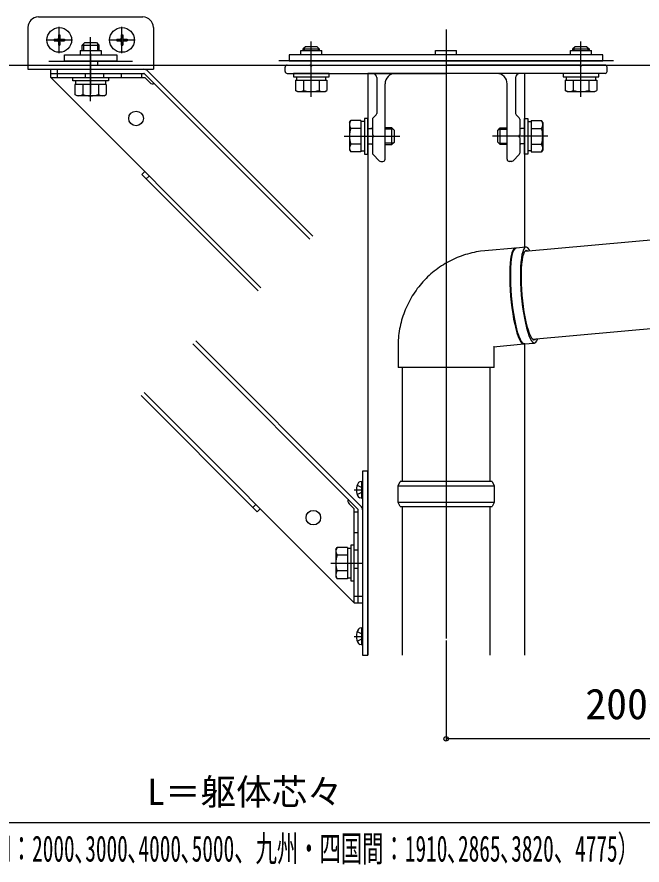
# Model space of a CAD drawing. Units: millimetres, scale not verified. Extents: x -875 to 875, y -1303 to 1296.
# Drawn here: x 242.3 to 541.2, y -160.5 to 244.8 of the extents above; entities that cross this region are included whole.
import ezdxf
from ezdxf.enums import TextEntityAlignment as Align

# ---------------------------------------------------------------- set-up
doc = ezdxf.new("R2010")
doc.units = ezdxf.units.MM
doc.header["$LTSCALE"] = 8
for name, color, linetype in [('0-3_YKK_12', 2, 'Continuous'), ('0-4_YKK_13', 4, 'Continuous'), ('0-5_YKK_D', 6, 'Continuous')]:
    doc.layers.add(name, color=color, linetype=linetype)
doc.styles.add('ＭＳ ゴシック', font='')
doc.styles.get('ＭＳ ゴシック').set_extended_font_data('MS Gothic')

msp = doc.modelspace()

# ---------------------------------------------------------------- linework, layer by layer
at = {"layer": '0-3_YKK_12'}
for p, q in [((447.5, 238.803), (447.5, -52.197)), ((257.5, 223.753), (297.5, 223.753)), ((527.5, 223.803), (367.5, 223.803)), ((410, 217.803), (410, -60.197)), ((485, 217.803), (410, 217.803)), ((485, 217.803), (485, 134.733)), ((485, 88.552), (485, -60.197))]:
    msp.add_line(p, q, dxfattribs=at)
msp.add_lwpolyline([(164.093, 221.803), (580.407, 221.803), (660, 221.803)], dxfattribs=at)
at = {"layer": '0-4_YKK_13'}
for p, q in [((252.5, 244.803), (302.5, 244.803)), ((247.5, 239.803), (247.5, 219.803)), ((262.5, 227.503), (262.5, 240.103)), ((292.5, 227.503), (292.5, 240.103)), ((307.5, 239.803), (307.5, 219.803)), ((262.15, 236.303), (262.85, 236.303)), ((262.15, 236.303), (262.15, 234.653)), ((262.85, 236.303), (262.85, 234.653)), ((277.5, 204.603), (277.5, 235.103)), ((292.15, 236.303), (292.85, 236.303)), ((292.15, 236.303), (292.15, 234.653)), ((292.85, 236.303), (292.85, 234.653)), ((256.2, 233.803), (268.8, 233.803)), ((260, 234.153), (260, 233.453)), ((260, 234.153), (261.65, 234.153)), ((260, 233.453), (261.65, 233.453)), ((262.15, 232.953), (262.15, 231.303)), ((262.15, 231.303), (262.85, 231.303)), ((262.85, 232.953), (262.85, 231.303)), ((263.35, 234.153), (265, 234.153)), ((263.35, 233.453), (265, 233.453)), ((265, 234.153), (265, 233.453)), ((274.7, 232.603), (273.5, 231.403)), ((273.5, 228.841), (273.5, 231.403)), ((273.5, 231.403), (281.5, 231.403)), ((274.148, 232.051), (274.148, 228.841)), ((274.7, 232.603), (280.3, 232.603)), ((280.3, 232.603), (281.5, 231.403)), ((280.852, 232.051), (280.852, 228.841)), ((281.5, 231.403), (281.5, 228.841)), ((286.2, 233.803), (298.8, 233.803)), ((290, 234.153), (290, 233.453)), ((290, 234.153), (291.65, 234.153)), ((290, 233.453), (291.65, 233.453)), ((292.15, 232.953), (292.15, 231.303)), ((292.15, 231.303), (292.85, 231.303)), ((292.85, 232.953), (292.85, 231.303)), ((293.35, 234.153), (295, 234.153)), ((293.35, 233.453), (295, 233.453)), ((295, 234.153), (295, 233.453)), ((383, 206.603), (383, 233.103)), ((383, 219.53), (383, 232.094)), ((512, 206.603), (512, 233.103)), ((512, 220.215), (512, 231.987)), ((272.5, 228.753), (272.5, 226.653)), ((272.5, 228.753), (282.5, 228.753)), ((277.5, 227.3), (277.5, 208.13)), ((282.5, 228.753), (282.5, 226.653)), ((378, 226.703), (378, 228.803)), ((378, 228.803), (388, 228.803)), ((380.2, 230.603), (379, 229.403)), ((379, 229.403), (379, 228.803)), ((387, 229.403), (379, 229.403)), ((379.648, 230.051), (379.648, 228.803)), ((385.8, 230.603), (380.2, 230.603)), ((385.8, 230.603), (387, 229.403)), ((386.352, 230.051), (386.352, 228.803)), ((387, 228.803), (387, 229.403)), ((388, 226.703), (388, 228.803)), ((442.5, 226.703), (442.5, 228.803)), ((442.5, 228.803), (452.5, 228.803)), ((452.5, 226.703), (452.5, 228.803)), ((507, 226.703), (507, 228.803)), ((507, 228.803), (517, 228.803)), ((509.2, 230.603), (508, 229.403)), ((508, 229.403), (508, 228.803)), ((516, 229.403), (508, 229.403)), ((508.648, 230.051), (508.648, 228.803)), ((514.8, 230.603), (509.2, 230.603)), ((514.8, 230.603), (516, 229.403)), ((515.352, 230.051), (515.352, 228.803)), ((516, 228.803), (516, 229.403)), ((517, 226.703), (517, 228.803)), ((280.852, 223.841), (280.852, 221.803)), ((522.5, 226.703), (372.5, 226.703)), ((522.5, 223.803), (522.5, 226.703)), ((247.5, 221.803), (307.5, 221.803)), ((247.5, 219.803), (307.5, 219.803)), ((258.5, 215.803), (258.5, 219.803)), ((258.5, 219.803), (302.962, 219.803)), ((261.5, 219.803), (261.5, 215.803)), ((383.713, 140.087), (304.73, 219.071)), ((370.5, 218.803), (370.5, 220.803)), ((371.5, 221.803), (382.329, 221.803)), ((383.671, 221.803), (447.5, 221.803)), ((511.329, 221.803), (447.5, 221.803)), ((523.5, 221.803), (512.671, 221.803)), ((524.5, 218.803), (524.5, 220.803)), ((258.5, 217.803), (302.962, 217.803)), ((258.5, 215.803), (358.964, 115.338)), ((258.5, 215.803), (303.49, 215.803)), ((274.865, 217.803), (274.865, 215.803)), ((283.827, 215.803), (283.827, 217.803)), ((292.037, 217.803), (292.037, 215.803)), ((302, 215.803), (302, 217.803)), ((382.299, 138.673), (303.315, 217.656)), ((303.49, 215.803), (305.878, 213.415)), ((371.5, 217.803), (412.3, 217.803)), ((375.95, 216.203), (375.95, 214.603)), ((390.05, 214.603), (390.05, 216.203)), ((412.3, 217.803), (447.5, 217.803)), ((414.3, 215.803), (414.3, 198.717)), ((482.7, 217.803), (447.5, 217.803)), ((480.7, 215.803), (480.7, 198.717)), ((523.5, 217.803), (482.7, 217.803)), ((504.95, 216.203), (504.95, 214.603)), ((519.05, 214.603), (519.05, 216.203)), ((269.994, 212.603), (269.994, 207.683)), ((285.006, 212.603), (269.994, 212.603)), ((270.45, 212.603), (270.45, 214.203)), ((281.5, 212.603), (273.5, 212.603)), ((273.747, 212.603), (273.747, 207.683)), ((281.253, 212.603), (281.253, 207.683)), ((284.55, 214.203), (284.55, 212.603)), ((285.006, 212.603), (285.006, 207.683)), ((375.494, 214.603), (375.494, 209.683)), ((375.494, 214.603), (390.506, 214.603)), ((379, 214.603), (387, 214.603)), ((379.247, 214.603), (379.247, 209.683)), ((386.753, 214.603), (386.753, 209.683)), ((390.506, 214.603), (390.506, 209.683)), ((418.3, 176.803), (418.3, 212.803)), ((476.7, 176.803), (476.7, 212.803)), ((504.494, 214.603), (504.494, 209.683)), ((504.494, 214.603), (519.506, 214.603)), ((508, 214.603), (516, 214.603)), ((508.247, 214.603), (508.247, 209.683)), ((515.753, 214.603), (515.753, 209.683)), ((519.506, 214.603), (519.506, 209.683)), ((271, 207.103), (269.994, 207.683)), ((284, 207.103), (271, 207.103)), ((284, 207.103), (285.006, 207.683)), ((376.5, 209.103), (375.494, 209.683)), ((376.5, 209.103), (389.5, 209.103)), ((389.5, 209.103), (390.506, 209.683)), ((505.5, 209.103), (504.494, 209.683)), ((505.5, 209.103), (518.5, 209.103)), ((518.5, 209.103), (519.506, 209.683)), ((401.3, 194.303), (401.881, 195.308)), ((406.8, 195.308), (401.881, 195.308)), ((406.8, 195.308), (406.8, 180.297)), ((408.4, 194.853), (406.8, 194.853)), ((412.3, 195.889), (412.3, 188.474)), ((412.593, 196.596), (414.007, 198.01)), ((482.407, 196.596), (480.993, 198.01)), ((482.7, 195.889), (482.7, 188.474)), ((486.6, 194.853), (488.2, 194.853)), ((488.2, 195.308), (493.119, 195.308)), ((488.2, 195.308), (488.2, 180.297)), ((493.7, 194.303), (493.119, 195.308)), ((401.3, 194.303), (401.3, 181.303)), ((406.8, 191.556), (401.881, 191.556)), ((406.8, 191.803), (406.8, 183.803)), ((410, 191.479), (411.578, 191.479)), ((412.3, 191.687), (411.578, 191.479)), ((411.578, 191.479), (412.3, 191.27)), ((421.6, 191.803), (418.3, 191.803)), ((422.248, 191.155), (418.3, 191.155)), ((421.6, 183.803), (421.6, 191.803)), ((422.8, 190.603), (421.6, 191.803)), ((422.8, 185.003), (422.8, 190.603)), ((472.2, 190.603), (473.4, 191.803)), ((472.2, 185.003), (472.2, 190.603)), ((472.752, 191.155), (476.7, 191.155)), ((473.4, 191.803), (476.7, 191.803)), ((473.4, 183.803), (473.4, 191.803)), ((482.7, 191.687), (483.422, 191.479)), ((483.422, 191.479), (482.7, 191.27)), ((485, 191.479), (483.422, 191.479)), ((488.2, 191.803), (488.2, 183.803)), ((488.2, 191.556), (493.119, 191.556)), ((493.7, 194.303), (493.7, 181.303)), ((398.8, 187.803), (425.3, 187.803)), ((412.3, 187.132), (412.3, 179.717)), ((496.2, 187.803), (469.7, 187.803)), ((482.7, 187.132), (482.7, 179.717)), ((406.8, 184.05), (401.881, 184.05)), ((410, 184.127), (411.578, 184.127)), ((411.578, 184.127), (412.3, 184.335)), ((411.578, 184.127), (412.3, 183.918)), ((422.248, 184.451), (418.3, 184.451)), ((418.3, 183.803), (421.6, 183.803)), ((422.8, 185.003), (421.6, 183.803)), ((472.2, 185.003), (473.4, 183.803)), ((472.752, 184.451), (476.7, 184.451)), ((476.7, 183.803), (473.4, 183.803)), ((483.422, 184.127), (482.7, 184.335)), ((483.422, 184.127), (482.7, 183.918)), ((485, 184.127), (483.422, 184.127)), ((488.2, 184.05), (493.119, 184.05)), ((401.3, 181.303), (401.881, 180.297)), ((406.8, 180.297), (401.881, 180.297)), ((406.8, 180.753), (408.4, 180.753)), ((412.593, 179.01), (415.507, 176.096)), ((482.407, 179.01), (479.493, 176.096)), ((488.2, 180.753), (486.6, 180.753)), ((488.2, 180.297), (493.119, 180.297)), ((493.7, 181.303), (493.119, 180.297)), ((416.214, 175.803), (417.3, 175.803)), ((478.786, 175.803), (477.7, 175.803)), ((303.39, 170.913), (301.976, 169.499)), ((357.55, 113.924), (301.976, 169.499)), ((305.511, 168.792), (304.097, 167.377)), ((573.014, 140.56), (485.137, 132.738)), ((480.536, 134.336), (466.095, 133.051)), ((485.677, 134.794), (481.026, 134.38)), ((488.839, 90.901), (576.718, 98.724)), ((406.768, 11.033), (327.784, 90.016)), ((405.354, 9.618), (326.37, 88.602)), ((424.5, 87.229), (424.5, 77.229)), ((470.105, 87.229), (470.174, 87.232)), ((470.5, 87.229), (470.105, 87.229)), ((470.174, 87.232), (484.615, 88.517)), ((470.5, 77.229), (470.5, 87.229)), ((484.615, 88.517), (489.755, 88.975)), ((470.105, 77.229), (424.5, 77.229)), ((426.5, 77.229), (426.5, 22.803)), ((468.5, 22.803), (468.5, 77.229)), ((470.5, 77.229), (470.105, 77.229)), ((303.036, 65.267), (403.5, -35.197)), ((357.196, 8.278), (301.621, 63.853)), ((407, 22.803), (406.198, 22.661)), ((407, 22.803), (407, 14.803)), ((407, 22.803), (407.5, 22.715)), ((407.5, 22.715), (407.5, 14.891)), ((424.5, 20.803), (425.5, 22.803)), ((424.5, 12.803), (424.5, 20.803)), ((424.5, 20.803), (470.5, 20.803)), ((469.5, 22.803), (425.5, 22.803)), ((469.5, 22.803), (470.5, 20.803)), ((403.6, 18.803), (407.5, 18.803)), ((403.5, 9.792), (401.112, 12.181)), ((407, 14.803), (406.198, 14.944)), ((407, 14.803), (407.5, 14.891)), ((425.5, 10.803), (424.5, 12.803)), ((470.5, 12.803), (469.5, 10.803)), ((355.075, 10.4), (356.489, 11.814)), ((358.61, 9.693), (357.196, 8.278)), ((403.5, -35.197), (403.5, 9.792)), ((403.5, 8.303), (405.5, 8.303)), ((405.5, -35.197), (405.5, 9.265)), ((407.5, 9.265), (407.5, -35.197)), ((425.5, 10.803), (469.5, 10.803)), ((426.5, 10.803), (426.5, -60.197)), ((468.5, -60.197), (468.5, 10.803)), ((405.5, -1.66), (403.5, -1.66)), ((394.8, -9.697), (395.381, -8.692)), ((394.8, -9.697), (394.8, -22.697)), ((400.3, -8.692), (395.381, -8.692)), ((400.3, -8.692), (400.3, -23.703)), ((401.9, -9.147), (400.3, -9.147)), ((403.5, -9.87), (405.5, -9.87)), ((392.3, -16.197), (407.5, -16.197)), ((400.3, -12.444), (395.381, -12.444)), ((400.3, -12.197), (400.3, -20.197)), ((400.3, -19.95), (395.381, -19.95)), ((405.5, -18.833), (403.5, -18.833)), ((394.8, -22.697), (395.381, -23.703)), ((400.3, -23.703), (395.381, -23.703)), ((400.3, -23.247), (401.9, -23.247)), ((403.5, -35.197), (407.5, -35.197)), ((407, -47.197), (406.198, -47.339)), ((407, -47.197), (407, -55.197)), ((407, -47.197), (407.5, -47.285)), ((407.5, -47.285), (407.5, -55.109)), ((403.6, -51.197), (407.5, -51.197)), ((407, -55.197), (406.198, -55.056)), ((407, -55.197), (407.5, -55.109))]:
    msp.add_line(p, q, dxfattribs=at)
for points in [[(265, 223.753), (265, 226.653), (290, 226.653), (290, 223.753)], [(269, 215.803), (286, 215.803), (286, 214.203), (269, 214.203)], [(391.5, 217.803), (374.5, 217.803), (374.5, 216.203), (391.5, 216.203)], [(520.5, 217.803), (503.5, 217.803), (503.5, 216.203), (520.5, 216.203)], [(410, 179.303), (410, 196.303), (408.4, 196.303), (408.4, 179.303)], [(485, 179.303), (485, 196.303), (486.6, 196.303), (486.6, 179.303)], [(410, -60.197), (410, 27.803), (407.5, 27.803), (407.5, -60.197)], [(403.5, -24.697), (403.5, -7.697), (401.9, -7.697), (401.9, -24.697)]]:
    msp.add_lwpolyline(points, close=True, dxfattribs=at)
for points in [[(372.5, 226.703), (372.5, 223.803), (522.5, 223.803)], [(480.699, 134.334), (480.343, 134.294), (479.845, 133.933), (479.39, 133.218), (478.985, 132.159), (478.637, 130.772), (478.351, 129.081), (478.132, 127.111), (477.983, 124.894), (477.906, 122.465), (477.903, 119.861), (477.973, 117.125), (478.116, 114.298), (478.33, 111.427)], [(485.105, 88.561), (484.765, 88.603), (484.205, 88.964), (483.627, 89.679), (483.04, 90.738), (482.454, 92.125), (481.877, 93.816), (481.319, 95.786), (480.788, 98.003), (480.294, 100.432), (479.843, 103.036), (479.443, 105.772), (479.1, 108.599), (478.819, 111.47), (478.606, 114.342), (478.463, 117.168), (478.392, 119.905), (478.395, 122.508), (478.472, 124.938), (478.621, 127.155), (478.841, 129.125), (479.127, 130.816), (479.475, 132.202), (479.88, 133.261), (480.334, 133.977), (480.832, 134.338), (481.026, 134.38)], [(487.572, 132.955), (487.154, 133.675), (486.576, 134.391), (486.016, 134.752), (485.483, 134.752), (484.985, 134.391), (484.53, 133.675), (484.125, 132.616), (483.777, 131.23), (483.491, 129.539), (483.272, 127.569), (483.123, 125.352), (483.046, 122.922), (483.043, 120.319), (483.113, 117.582), (483.256, 114.756), (483.47, 111.884)], [(466.095, 133.051), (463.991, 132.809), (462.943, 132.66), (461.899, 132.482), (460.86, 132.276), (459.826, 132.046), (458.797, 131.792), (457.774, 131.515), (456.759, 131.215), (455.75, 130.891), (454.749, 130.543), (453.757, 130.172), (452.773, 129.778), (451.799, 129.36), (450.835, 128.921), (449.881, 128.458), (448.938, 127.974), (448.007, 127.468), (447.087, 126.94), (446.18, 126.391), (445.286, 125.821), (444.406, 125.23), (443.539, 124.619), (442.687, 123.987), (441.849, 123.336), (441.027, 122.666), (440.221, 121.977), (439.43, 121.269), (438.657, 120.543), (437.9, 119.799), (437.16, 119.038), (436.439, 118.259), (435.735, 117.464), (435.05, 116.653), (434.384, 115.827), (433.737, 114.985), (433.11, 114.128), (432.502, 113.257), (431.915, 112.372), (431.348, 111.473)], [(486.608, 132.869), (486.271, 133.104), (485.757, 133.192), (485.276, 132.93), (484.835, 132.322), (484.441, 131.378), (484.1, 130.115), (483.82, 128.552), (483.603, 126.715), (483.453, 124.635), (483.374, 122.346), (483.366, 119.884), (483.429, 117.292), (483.563, 114.61), (483.765, 111.884)], [(431.348, 111.473), (430.802, 110.562), (430.277, 109.638), (429.774, 108.703), (429.292, 107.756), (428.832, 106.798), (428.394, 105.829), (427.979, 104.851), (427.586, 103.863), (427.216, 102.867), (426.869, 101.862), (426.545, 100.849), (426.244, 99.83), (425.967, 98.803), (425.714, 97.771), (425.484, 96.732), (425.278, 95.689), (425.096, 94.641), (424.938, 93.59), (424.805, 92.535), (424.695, 91.477), (424.609, 90.417), (424.547, 89.355), (424.512, 88.292), (424.5, 87.229)], [(478.33, 111.427), (478.61, 108.555), (478.953, 105.729), (479.353, 102.992), (479.804, 100.389), (480.299, 97.959), (480.829, 95.742), (481.387, 93.772), (481.964, 92.081), (482.551, 90.695), (483.137, 89.636), (483.715, 88.92), (484.275, 88.559), (484.615, 88.517)], [(483.47, 111.884), (483.75, 109.013), (484.093, 106.186), (484.493, 103.45), (484.944, 100.846), (485.439, 98.417), (485.969, 96.2), (486.527, 94.23), (487.104, 92.539), (487.691, 91.152), (488.277, 90.093), (488.856, 89.378), (489.416, 89.017), (489.949, 89.017), (490.447, 89.378), (490.902, 90.093), (491.296, 91.12)], [(483.765, 111.884), (484.032, 109.158), (484.359, 106.477), (484.742, 103.884), (485.173, 101.423), (485.646, 99.133), (486.153, 97.053), (486.686, 95.217), (487.235, 93.654), (487.793, 92.39), (488.349, 91.447), (488.895, 90.839), (489.421, 90.577), (489.92, 90.664), (490.332, 91.034)], [(405.005, 21.061), (407.237, 19.948), (407.5, 19.453)], [(470.5, 20.803), (470.5, 12.803), (424.5, 12.803)], [(405.005, 16.545), (407.237, 17.658), (407.5, 18.152)], [(407.5, -32.197), (405.5, -32.197), (403.5, -32.197)], [(405.005, -48.939), (407.237, -50.052), (407.5, -50.547)], [(405.005, -53.455), (407.237, -52.342), (407.5, -51.848)]]:
    msp.add_lwpolyline(points, dxfattribs=at)
for centre, radius in [((262.5, 233.803), 5.9), ((292.5, 233.803), 5.9), ((299.213, 196.303), 3.5), ((384, 5.516), 3.5)]:
    msp.add_circle(centre, radius, dxfattribs=at)
for centre, radius, start, end in [((252.5, 239.803), 5, 90, 180), ((302.5, 239.803), 5, 0, 90), ((261.65, 234.653), 0.5, 270, 0), ((261.65, 232.953), 0.5, 0, 90), ((263.35, 234.653), 0.5, 180, 270), ((263.35, 232.953), 0.5, 90, 180), ((291.65, 234.653), 0.5, 270, 0), ((291.65, 232.953), 0.5, 0, 90), ((293.35, 234.653), 0.5, 180, 270), ((293.35, 232.953), 0.5, 90, 180), ((302.962, 217.303), 2.5, 45, 90), ((371.5, 220.803), 1, 90, 180), ((382.329, 221.603), 0.2, 16.60155, 90), ((383, 221.803), 0.5, 196.60155, 343.39845), ((383.671, 221.603), 0.2, 90, 163.39845), ((511.329, 221.603), 0.2, 16.60155, 90), ((512, 221.803), 0.5, 196.60155, 343.39845), ((512.671, 221.603), 0.2, 90, 163.39845), ((523.5, 220.803), 1, 0, 90), ((302.962, 217.303), 0.5, 45, 90), ((371.5, 218.803), 1, 180, 270), ((412.3, 215.803), 2, 0, 90), ((423.3, 212.803), 5, 90, 180), ((471.7, 212.803), 5, 0, 90), ((482.7, 215.803), 2, 90, 180), ((523.5, 218.803), 1, 270, 0), ((307.292, 214.829), 2, 225, 291.03052), ((271.871, 210.425), 3.323, 235.61575, 304.38425), ((277.5, 219.522), 12.419, 252.41205, 287.58795), ((283.129, 210.425), 3.323, 235.61575, 304.38425), ((377.371, 212.425), 3.323, 235.61575, 304.38425), ((383, 221.522), 12.419, 252.41205, 287.58795), ((388.629, 212.425), 3.323, 235.61575, 304.38425), ((506.371, 212.425), 3.323, 235.61575, 304.38425), ((512, 221.522), 12.419, 252.41205, 287.58795), ((517.629, 212.425), 3.323, 235.61575, 304.38425), ((413.3, 198.717), 1, 315, 0), ((481.7, 198.717), 1, 180, 225), ((404.623, 193.432), 3.323, 145.61575, 214.38425), ((413.3, 195.889), 1, 135, 180), ((481.7, 195.889), 1, 0, 45), ((490.377, 193.432), 3.323, 325.61575, 34.38425), ((413.719, 187.803), 12.419, 162.41205, 197.58795), ((481.281, 187.803), 12.419, 342.41205, 17.58795), ((412.5, 188.474), 0.2, 180, 253.39845), ((412.5, 187.132), 0.2, 106.60155, 180), ((412.3, 187.803), 0.5, 286.60155, 73.39845), ((482.7, 187.803), 0.5, 106.60155, 253.39845), ((482.5, 188.474), 0.2, 286.60155, 0), ((482.5, 187.132), 0.2, 0, 73.39845), ((404.623, 182.174), 3.323, 145.61575, 214.38425), ((490.377, 182.174), 3.323, 325.61575, 34.38425), ((413.3, 179.717), 1, 180, 225), ((481.7, 179.717), 1, 315, 0), ((416.214, 176.803), 1, 225, 270), ((417.3, 176.803), 1, 270, 0), ((477.7, 176.803), 1, 180, 270), ((478.786, 176.803), 1, 270, 315), ((411.1, 18.803), 6.5, 147.94412, 212.05588), ((406.354, 21.775), 0.9, 100, 147.94412), ((402.526, 13.595), 2, 158.96948, 225), ((406.354, 15.831), 0.9, 212.05588, 260), ((405, 9.265), 0.5, 0, 45), ((405, 9.265), 2.5, 0, 45), ((398.123, -10.568), 3.323, 145.61575, 214.38425), ((407.219, -16.197), 12.419, 162.41205, 197.58795), ((398.123, -21.826), 3.323, 145.61575, 214.38425), ((411.1, -51.197), 6.5, 147.94412, 212.05588), ((406.354, -48.225), 0.9, 100, 147.94412), ((406.354, -54.169), 0.9, 212.05588, 260)]:
    msp.add_arc(centre, radius, start, end, dxfattribs=at)
at = {"layer": '0-5_YKK_D'}
for p, q in [((447.5, -53.197), (447.5, -101.197)), ((697.5, -100.197), (447.5, -100.197)), ((65, -140.197), (680, -140.197))]:
    msp.add_line(p, q, dxfattribs=at)
msp.add_circle((447.5, -100.197), 1.075, dxfattribs=at)

# ---------------------------------------------------------------- texts
at = {"layer": '0-5_YKK_D', "style": 'ＭＳ ゴシック'}
for s, height, p in [('200～500', 14.66, (514.091, -95.197)), ('L＝躯体芯々', 12.46, (304.597, -135.476))]:
    msp.add_text(s, height=height, dxfattribs=at).set_placement(p, align=Align.BOTTOM_LEFT)
at = {"layer": '0-5_YKK_D', "style": 'ＭＳ ゴシック', "width": 0.6}
msp.add_text('（関東間：1820､2730､3640、4550､MM：2000､3000､4000､5000、九州・四国間：1910､2865､3820、4775）', height=12.46, dxfattribs=at).set_placement((71.294, -162.595), align=Align.BOTTOM_LEFT)

doc.saveas('drawing.dxf')
